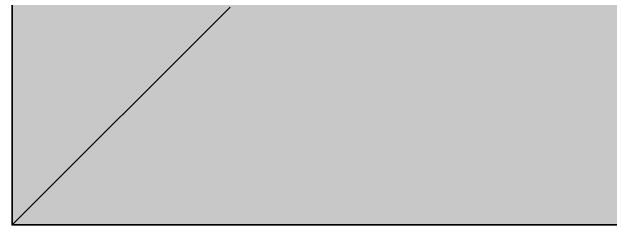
# Model space of a CAD drawing. Header units: millimetres. Extents: x 957 to 217451, y -8553 to 29000.
# Drawn here: x 88030 to 89973, y 14773 to 15466 of the extents above; entities that cross this region are included whole.
import ezdxf

# ---------------------------------------------------------------- set-up
doc = ezdxf.new("R2010")
doc.units = ezdxf.units.MM
doc.layers.add('A-DETL-2', color=7, linetype='Continuous', lineweight=5)
doc.layers.add('A-GENM-2', color=7, linetype='Continuous', lineweight=5)
doc.layers.add('A-DETL-GENF-3', color=7, linetype='Continuous', lineweight=9, true_color=0xc0c0c0, transparency=0.4)
doc.layers.add('A-GENM-3', color=7, linetype='Continuous', lineweight=5, true_color=0x737373)

# ---------------------------------------------------------------- blocks, each defined once
blk = doc.blocks.new('парапет1 - парапет-18629556-3_2_1_птичка')
at = {"layer": 'A-GENM-2'}
for p, q in [((-2411.1, 14772.9), (-2411.1, 27400.1)), ((-268, 14772.9), (-2411.1, 14772.9))]:
    blk.add_line(p, q, dxfattribs=at)
at = {"layer": 'A-GENM-3'}
blk.add_line((-2409.1, 14774.9), (-1701.8, 15482.2), dxfattribs=at)

msp = doc.modelspace()

# ---------------------------------------------------------------- hatches: boundary and pattern name
at = {"layer": 'A-DETL-GENF-3'}
msp.add_hatch(color=256, dxfattribs=at).paths.add_polyline_path([(88031.8, 14774.9), (90172.9, 14774.9), (90172.9, 15358), (129200.9, 15358), (129200.9, 23888.3), (124369, 23888.3), (124367, 27398.1), (88031.8, 27398.1), (88031.8, 15270.2)])

# ---------------------------------------------------------------- linework, layer by layer
at = {"layer": 'A-DETL-2'}
for p, q in [((88031.8, 27398.1), (88031.8, 14774.9)), ((88031.8, 14774.9), (90172.9, 14774.9))]:
    msp.add_line(p, q, dxfattribs=at)

# ---------------------------------------------------------------- block references
at = {"layer": 'A-GENM-2'}
msp.add_blockref('парапет1 - парапет-18629556-3_2_1_птичка', (90440.9, 0), dxfattribs=at)

doc.saveas('drawing.dxf')
